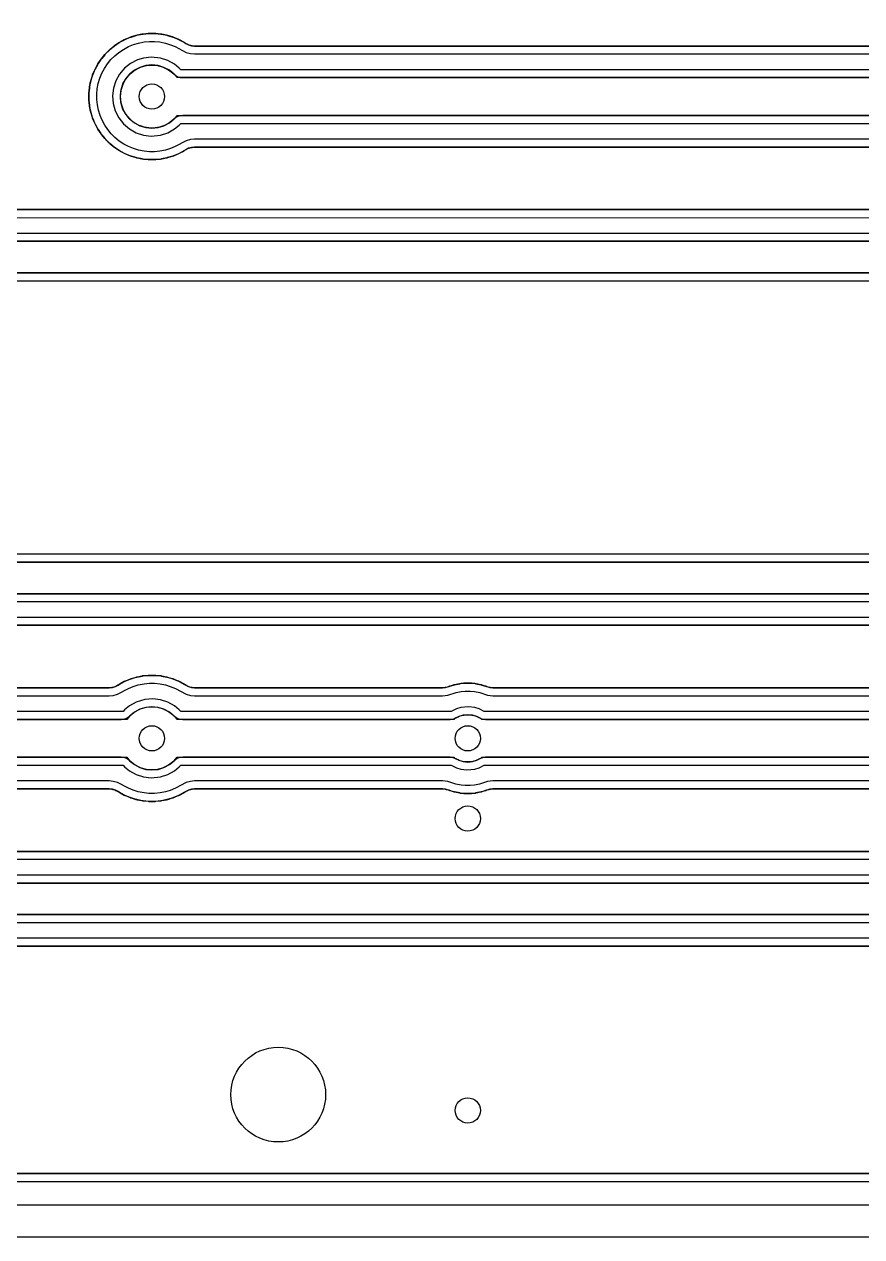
# Model space of a CAD drawing. Header units: millimetres. Extents: x -1 to 492, y -11 to 96.
# Drawn here: x 63.96 to 90.47, y -1 to 37.39 of the extents above; entities that cross this region are included whole.
import ezdxf

# ---------------------------------------------------------------- set-up
doc = ezdxf.new("R2010")
doc.units = ezdxf.units.MM
for name, color, linetype in [('ALIGN_3P0', 6, 'CONTINUOUS'), ('CLEAR_POCKET', 8, 'CONTINUOUS'), ('COPPER_REF', 9, 'CONTINUOUS'), ('DRILL_0P8', 5, 'CONTINUOUS'), ('ISO_CENTER', 1, 'CONTINUOUS'), ('OUTLINE', 7, 'CONTINUOUS')]:
    doc.layers.add(name, color=color, linetype=linetype)

msp = doc.modelspace()

# ---------------------------------------------------------------- linework, layer by layer
at = {"layer": 'ALIGN_3P0'}
msp.add_circle((72, 3.5), 1.5, dxfattribs=at)
at = {"layer": 'CLEAR_POCKET'}
for points in [[(-0.6, -1), (144.6, -1), (144.678, -0.992), (144.753, -0.97), (144.822, -0.933), (144.883, -0.883), (144.933, -0.822), (144.97, -0.753), (144.992, -0.678), (145, -0.6), (145, 94.6), (144.992, 94.678), (144.97, 94.753), (144.933, 94.822), (144.883, 94.883), (144.822, 94.933), (144.753, 94.97), (144.678, 94.992), (144.6, 95), (36.59, 95)], [(143, 92.49), (143, 1.51), (142.999, 1.49), (142.992, 1.422), (142.985, 1.384), (142.968, 1.327), (142.953, 1.291), (142.925, 1.24), (142.903, 1.207), (142.866, 1.162), (142.838, 1.134), (142.793, 1.097), (142.76, 1.075), (142.709, 1.047), (142.673, 1.032), (142.616, 1.015), (142.578, 1.008), (142.51, 1.001), (142.49, 1), (1.51, 1)], [(108.642, 36.7), (69.358, 36.7), (69.339, 36.701), (69.27, 36.708), (69.232, 36.715), (69.176, 36.732), (69.14, 36.747), (69.079, 36.78), (69.062, 36.79), (69.045, 36.801), (69.029, 36.812), (69.025, 36.814), (69.007, 36.824), (68.874, 36.895), (68.856, 36.904), (68.852, 36.906), (68.834, 36.914), (68.693, 36.972), (68.675, 36.979), (68.67, 36.981), (68.652, 36.987), (68.507, 37.031), (68.488, 37.037), (68.483, 37.038), (68.464, 37.042), (68.315, 37.072), (68.295, 37.075), (68.291, 37.076), (68.271, 37.078), (68.12, 37.093), (68.1, 37.094), (68.096, 37.095), (68.076, 37.095), (67.924, 37.095), (67.904, 37.095), (67.9, 37.094), (67.88, 37.093), (67.729, 37.078), (67.709, 37.076), (67.705, 37.075), (67.685, 37.072), (67.536, 37.042), (67.517, 37.038), (67.512, 37.037), (67.493, 37.031), (67.348, 36.987), (67.33, 36.981), (67.325, 36.979), (67.307, 36.972), (67.166, 36.914), (67.148, 36.906), (67.144, 36.904), (67.126, 36.895), (66.993, 36.824), (66.975, 36.814), (66.971, 36.812), (66.955, 36.801), (66.828, 36.717), (66.812, 36.705), (66.808, 36.703), (66.793, 36.69), (66.676, 36.594), (66.661, 36.581), (66.657, 36.578), (66.643, 36.564), (66.536, 36.457), (66.522, 36.443), (66.519, 36.439), (66.506, 36.424), (66.41, 36.307), (66.397, 36.292), (66.395, 36.288), (66.383, 36.272), (66.299, 36.145), (66.288, 36.129), (66.286, 36.125), (66.276, 36.107), (66.205, 35.974), (66.196, 35.956), (66.194, 35.952), (66.186, 35.934), (66.128, 35.793), (66.121, 35.775), (66.119, 35.77), (66.113, 35.752), (66.069, 35.607), (66.063, 35.588), (66.062, 35.583), (66.058, 35.564), (66.028, 35.415), (66.025, 35.395), (66.024, 35.391), (66.022, 35.371), (66.007, 35.22), (66.006, 35.2), (66.005, 35.196), (66.005, 35.176), (66.005, 35.024), (66.005, 35.004), (66.006, 35), (66.007, 34.98), (66.022, 34.829), (66.024, 34.809), (66.025, 34.805), (66.028, 34.785), (66.058, 34.636), (66.062, 34.617), (66.063, 34.612), (66.069, 34.593), (66.113, 34.448), (66.119, 34.43), (66.121, 34.425), (66.128, 34.407), (66.186, 34.266), (66.194, 34.248), (66.196, 34.244), (66.205, 34.226), (66.276, 34.093), (66.286, 34.075), (66.288, 34.071), (66.299, 34.055), (66.383, 33.928), (66.395, 33.912), (66.397, 33.908), (66.41, 33.893), (66.506, 33.776), (66.519, 33.761), (66.522, 33.757), (66.536, 33.743), (66.643, 33.636), (66.657, 33.622), (66.661, 33.619), (66.676, 33.606), (66.793, 33.51), (66.808, 33.497), (66.812, 33.495), (66.828, 33.483), (66.955, 33.399), (66.971, 33.388), (66.975, 33.386), (66.993, 33.376), (67.126, 33.305), (67.144, 33.296), (67.148, 33.294), (67.166, 33.286), (67.307, 33.228), (67.325, 33.221), (67.33, 33.219), (67.348, 33.213), (67.493, 33.169), (67.512, 33.163), (67.517, 33.162), (67.536, 33.158), (67.685, 33.128), (67.705, 33.125), (67.709, 33.124), (67.729, 33.122), (67.88, 33.107), (67.9, 33.106), (67.904, 33.105), (67.924, 33.105), (68.076, 33.105), (68.096, 33.105), (68.1, 33.106), (68.12, 33.107), (68.271, 33.122), (68.291, 33.124), (68.295, 33.125), (68.315, 33.128), (68.464, 33.158), (68.483, 33.162), (68.488, 33.163), (68.507, 33.169), (68.652, 33.213), (68.67, 33.219), (68.675, 33.221), (68.693, 33.228), (68.834, 33.286), (68.852, 33.294), (68.856, 33.296), (68.874, 33.305), (69.007, 33.376), (69.025, 33.386), (69.029, 33.388), (69.045, 33.399), (69.062, 33.41), (69.079, 33.42), (69.14, 33.453), (69.176, 33.468), (69.232, 33.485), (69.27, 33.492), (69.339, 33.499), (69.358, 33.5), (108.642, 33.5)], [(109.023, 34.5), (68.977, 34.5), (68.899, 34.492), (68.824, 34.47), (68.755, 34.433), (68.694, 34.383), (68.692, 34.38), (68.571, 34.281), (68.538, 34.259), (68.4, 34.185), (68.364, 34.17), (68.214, 34.125), (68.176, 34.117), (68.02, 34.102), (67.98, 34.102), (67.824, 34.117), (67.786, 34.125), (67.636, 34.17), (67.6, 34.185), (67.462, 34.259), (67.429, 34.281), (67.308, 34.38), (67.28, 34.408), (67.181, 34.529), (67.159, 34.562), (67.085, 34.7), (67.07, 34.736), (67.025, 34.886), (67.017, 34.924), (67.002, 35.08), (67.002, 35.12), (67.017, 35.276), (67.025, 35.314), (67.07, 35.464), (67.085, 35.5), (67.159, 35.638), (67.181, 35.671), (67.28, 35.792), (67.308, 35.82), (67.429, 35.919), (67.462, 35.941), (67.6, 36.015), (67.636, 36.03), (67.786, 36.075), (67.824, 36.083), (67.98, 36.098), (68.02, 36.098), (68.176, 36.083), (68.214, 36.075), (68.364, 36.03), (68.4, 36.015), (68.538, 35.941), (68.571, 35.919), (68.692, 35.82), (68.694, 35.817), (68.755, 35.767), (68.824, 35.73), (68.899, 35.708), (68.977, 35.7), (109.023, 35.7)], [(108.494, 31.52), (60.011, 31.52)], [(60.01, 30.52), (108.934, 30.52)], [(108.934, 29.52), (60.9, 29.52)], [(47.665, 20.36), (112.934, 20.36)], [(112.934, 19.36), (47.665, 19.36)], [(48.241, 18.36), (112.494, 18.36)], [(108.642, 16.38), (78.807, 16.38), (78.787, 16.381), (78.719, 16.388), (78.681, 16.395), (78.615, 16.415), (78.596, 16.422), (78.579, 16.428), (78.575, 16.43), (78.556, 16.436), (78.458, 16.466), (78.439, 16.471), (78.434, 16.473), (78.415, 16.477), (78.266, 16.506), (78.247, 16.51), (78.242, 16.511), (78.222, 16.513), (78.12, 16.523), (78.1, 16.524), (78.096, 16.525), (78.076, 16.525), (77.924, 16.525), (77.904, 16.525), (77.9, 16.524), (77.88, 16.523), (77.778, 16.513), (77.758, 16.511), (77.753, 16.51), (77.734, 16.506), (77.585, 16.477), (77.566, 16.473), (77.561, 16.471), (77.542, 16.466), (77.444, 16.436), (77.425, 16.43), (77.421, 16.428), (77.404, 16.422), (77.385, 16.415), (77.319, 16.395), (77.281, 16.388), (77.213, 16.381), (77.193, 16.38), (69.358, 16.38), (69.339, 16.381), (69.27, 16.388), (69.232, 16.395), (69.176, 16.412), (69.14, 16.427), (69.079, 16.46), (69.062, 16.47), (69.045, 16.481), (69.029, 16.492), (69.025, 16.494), (69.007, 16.504), (68.874, 16.575), (68.856, 16.584), (68.852, 16.586), (68.834, 16.594), (68.693, 16.652), (68.675, 16.659), (68.67, 16.661), (68.652, 16.667), (68.507, 16.711), (68.488, 16.717), (68.483, 16.718), (68.464, 16.722), (68.315, 16.752), (68.295, 16.755), (68.291, 16.756), (68.271, 16.758), (68.12, 16.773), (68.1, 16.774), (68.096, 16.775), (68.076, 16.775), (67.924, 16.775), (67.904, 16.775), (67.9, 16.774), (67.88, 16.773), (67.729, 16.758), (67.709, 16.756), (67.705, 16.755), (67.685, 16.752), (67.536, 16.722), (67.517, 16.718), (67.512, 16.717), (67.493, 16.711), (67.348, 16.667), (67.33, 16.661), (67.325, 16.659), (67.307, 16.652), (67.166, 16.594), (67.148, 16.586), (67.144, 16.584), (67.126, 16.575), (66.993, 16.504), (66.975, 16.494), (66.971, 16.492), (66.955, 16.481), (66.938, 16.47), (66.921, 16.46), (66.86, 16.427), (66.824, 16.412), (66.768, 16.395), (66.73, 16.388), (66.661, 16.381), (66.642, 16.38), (60.807, 16.38)], [(60.561, 15.38), (67.023, 15.38), (67.101, 15.388), (67.176, 15.41), (67.245, 15.447), (67.306, 15.497), (67.308, 15.5), (67.429, 15.599), (67.462, 15.621), (67.6, 15.695), (67.636, 15.71), (67.786, 15.755), (67.824, 15.763), (67.98, 15.778), (68.02, 15.778), (68.176, 15.763), (68.214, 15.755), (68.364, 15.71), (68.4, 15.695), (68.538, 15.621), (68.571, 15.599), (68.692, 15.5), (68.694, 15.497), (68.755, 15.447), (68.824, 15.41), (68.899, 15.388), (68.977, 15.38), (77.439, 15.38), (77.536, 15.392), (77.628, 15.427), (77.696, 15.464), (77.732, 15.479), (77.835, 15.51), (77.873, 15.518), (77.98, 15.528), (78.02, 15.528), (78.127, 15.518), (78.165, 15.51), (78.268, 15.479), (78.304, 15.464), (78.372, 15.427), (78.464, 15.392), (78.561, 15.38), (109.023, 15.38)], [(109.023, 14.18), (78.561, 14.18), (78.464, 14.168), (78.372, 14.133), (78.304, 14.096), (78.268, 14.081), (78.165, 14.05), (78.127, 14.042), (78.02, 14.032), (77.98, 14.032), (77.873, 14.042), (77.835, 14.05), (77.732, 14.081), (77.696, 14.096), (77.628, 14.133), (77.536, 14.168), (77.439, 14.18), (68.977, 14.18), (68.899, 14.172), (68.824, 14.15), (68.755, 14.113), (68.694, 14.063), (68.692, 14.06), (68.571, 13.961), (68.538, 13.939), (68.4, 13.865), (68.364, 13.85), (68.214, 13.805), (68.176, 13.797), (68.02, 13.782), (67.98, 13.782), (67.824, 13.797), (67.786, 13.805), (67.636, 13.85), (67.6, 13.865), (67.462, 13.939), (67.429, 13.961), (67.308, 14.06), (67.306, 14.063), (67.245, 14.113), (67.176, 14.15), (67.101, 14.172), (67.023, 14.18), (60.561, 14.18)], [(60.807, 13.18), (66.642, 13.18), (66.661, 13.179), (66.73, 13.172), (66.768, 13.165), (66.824, 13.148), (66.86, 13.133), (66.921, 13.1), (66.938, 13.09), (66.955, 13.079), (66.971, 13.068), (66.975, 13.066), (66.993, 13.056), (67.126, 12.985), (67.144, 12.976), (67.148, 12.974), (67.166, 12.966), (67.307, 12.908), (67.325, 12.901), (67.33, 12.899), (67.348, 12.893), (67.493, 12.849), (67.512, 12.843), (67.517, 12.842), (67.536, 12.838), (67.685, 12.808), (67.705, 12.805), (67.709, 12.804), (67.729, 12.802), (67.88, 12.787), (67.9, 12.786), (67.904, 12.785), (67.924, 12.785), (68.076, 12.785), (68.096, 12.785), (68.1, 12.786), (68.12, 12.787), (68.271, 12.802), (68.291, 12.804), (68.295, 12.805), (68.315, 12.808), (68.464, 12.838), (68.483, 12.842), (68.488, 12.843), (68.507, 12.849), (68.652, 12.893), (68.67, 12.899), (68.675, 12.901), (68.693, 12.908), (68.834, 12.966), (68.852, 12.974), (68.856, 12.976), (68.874, 12.985), (69.007, 13.056), (69.025, 13.066), (69.029, 13.068), (69.045, 13.079), (69.062, 13.09), (69.079, 13.1), (69.14, 13.133), (69.176, 13.148), (69.232, 13.165), (69.27, 13.172), (69.339, 13.179), (69.358, 13.18), (77.193, 13.18), (77.213, 13.179), (77.281, 13.172), (77.319, 13.165), (77.385, 13.145), (77.404, 13.138), (77.421, 13.132), (77.425, 13.13), (77.444, 13.124), (77.542, 13.094), (77.561, 13.089), (77.566, 13.087), (77.585, 13.083), (77.734, 13.054), (77.753, 13.05), (77.758, 13.049), (77.778, 13.047), (77.88, 13.037), (77.9, 13.036), (77.904, 13.035), (77.924, 13.035), (78.076, 13.035), (78.096, 13.035), (78.1, 13.036), (78.12, 13.037), (78.222, 13.047), (78.242, 13.049), (78.247, 13.05), (78.266, 13.054), (78.415, 13.083), (78.434, 13.087), (78.439, 13.089), (78.458, 13.094), (78.556, 13.124), (78.575, 13.13), (78.579, 13.132), (78.596, 13.138), (78.615, 13.145), (78.681, 13.165), (78.719, 13.172), (78.787, 13.179), (78.807, 13.18), (108.642, 13.18)], [(108.494, 11.2), (48.241, 11.2)], [(47.665, 10.2), (108.934, 10.2)], [(108.934, 9.2), (47.665, 9.2)], [(48.241, 8.2), (108.494, 8.2)]]:
    msp.add_lwpolyline(points, dxfattribs=at)
at = {"layer": 'COPPER_REF'}
for points in [[(1.5, 1), (142.5, 1), (142.598, 1.01), (142.691, 1.038), (142.778, 1.084), (142.854, 1.146), (142.916, 1.222), (142.962, 1.309), (142.99, 1.402), (143, 1.5), (143, 92.5)], [(108.652, 33.5), (69.348, 33.5), (69.251, 33.49), (69.157, 33.462), (69.071, 33.416), (69.037, 33.393), (69.016, 33.381), (68.865, 33.3), (68.843, 33.29), (68.684, 33.224), (68.661, 33.216), (68.497, 33.166), (68.473, 33.16), (68.305, 33.126), (68.281, 33.123), (68.11, 33.106), (68.086, 33.105), (67.914, 33.105), (67.89, 33.106), (67.719, 33.123), (67.695, 33.126), (67.527, 33.16), (67.503, 33.166), (67.339, 33.216), (67.316, 33.224), (67.157, 33.29), (67.135, 33.3), (66.984, 33.381), (66.963, 33.393), (66.82, 33.489), (66.801, 33.503), (66.668, 33.612), (66.65, 33.629), (66.529, 33.75), (66.512, 33.768), (66.403, 33.901), (66.389, 33.92), (66.293, 34.063), (66.281, 34.084), (66.2, 34.235), (66.19, 34.257), (66.124, 34.416), (66.116, 34.439), (66.066, 34.603), (66.06, 34.627), (66.026, 34.795), (66.023, 34.819), (66.006, 34.99), (66.005, 35.014), (66.005, 35.186), (66.006, 35.21), (66.023, 35.381), (66.026, 35.405), (66.06, 35.573), (66.066, 35.597), (66.116, 35.761), (66.124, 35.784), (66.19, 35.943), (66.2, 35.965), (66.281, 36.116), (66.293, 36.137), (66.389, 36.28), (66.403, 36.299), (66.512, 36.432), (66.529, 36.45), (66.65, 36.571), (66.668, 36.588), (66.801, 36.697), (66.82, 36.711), (66.963, 36.807), (66.984, 36.819), (67.135, 36.9), (67.157, 36.91), (67.316, 36.976), (67.339, 36.984), (67.503, 37.034), (67.527, 37.04), (67.695, 37.074), (67.719, 37.077), (67.89, 37.094), (67.914, 37.095), (68.086, 37.095), (68.11, 37.094), (68.281, 37.077), (68.305, 37.074), (68.473, 37.04), (68.497, 37.034), (68.661, 36.984), (68.684, 36.976), (68.843, 36.91), (68.865, 36.9), (69.016, 36.819), (69.037, 36.807), (69.071, 36.784), (69.157, 36.738), (69.251, 36.71), (69.348, 36.7), (108.652, 36.7)], [(109.205, 35.7), (68.795, 35.7), (68.707, 35.807), (68.556, 35.931), (68.383, 36.024), (68.195, 36.081), (68, 36.1), (67.805, 36.081), (67.617, 36.024), (67.444, 35.931), (67.293, 35.807), (67.169, 35.656), (67.076, 35.483), (67.019, 35.295), (67, 35.1), (67.019, 34.905), (67.076, 34.717), (67.169, 34.544), (67.293, 34.393), (67.444, 34.269), (67.617, 34.176), (67.805, 34.119), (68, 34.1), (68.195, 34.119), (68.383, 34.176), (68.556, 34.269), (68.707, 34.393), (68.795, 34.5), (109.205, 34.5)], [(60.006, 31.52), (108.505, 31.52)], [(134.592, 30.52), (110.861, 30.52), (110.831, 30.576), (110.707, 30.727), (110.556, 30.851), (110.383, 30.944), (110.195, 31.001), (110, 31.02), (109.805, 31.001), (109.617, 30.944), (109.444, 30.851), (109.293, 30.727), (109.169, 30.576), (109.139, 30.52), (60, 30.52)], [(60.5, 29.52), (109.139, 29.52), (109.169, 29.464), (109.293, 29.313), (109.444, 29.189), (109.617, 29.096), (109.805, 29.039), (110, 29.02), (110.195, 29.039), (110.383, 29.096), (110.556, 29.189), (110.707, 29.313), (110.831, 29.464), (110.861, 29.52), (134.592, 29.52)], [(134.592, 20.36), (114.861, 20.36), (114.831, 20.416), (114.707, 20.567), (114.556, 20.691), (114.383, 20.784), (114.195, 20.841), (114, 20.86), (113.805, 20.841), (113.617, 20.784), (113.444, 20.691), (113.293, 20.567), (113.169, 20.416), (113.139, 20.36), (47.408, 20.36)], [(47.408, 19.36), (113.139, 19.36), (113.169, 19.304), (113.293, 19.153), (113.444, 19.029), (113.617, 18.936), (113.805, 18.879), (114, 18.86), (114.195, 18.879), (114.383, 18.936), (114.556, 19.029), (114.707, 19.153), (114.831, 19.304), (114.861, 19.36), (134.592, 19.36)], [(112.505, 18.36), (48.23, 18.36)], [(60.797, 16.38), (66.652, 16.38), (66.749, 16.39), (66.843, 16.418), (66.929, 16.464), (66.963, 16.487), (66.984, 16.499), (67.135, 16.58), (67.157, 16.59), (67.316, 16.656), (67.339, 16.664), (67.503, 16.714), (67.527, 16.72), (67.695, 16.754), (67.719, 16.757), (67.89, 16.774), (67.914, 16.775), (68.086, 16.775), (68.11, 16.774), (68.281, 16.757), (68.305, 16.754), (68.473, 16.72), (68.497, 16.714), (68.661, 16.664), (68.684, 16.656), (68.843, 16.59), (68.865, 16.58), (69.016, 16.499), (69.037, 16.487), (69.071, 16.464), (69.157, 16.418), (69.251, 16.39), (69.348, 16.38), (77.203, 16.38), (77.3, 16.39), (77.394, 16.418), (77.411, 16.425), (77.434, 16.433), (77.552, 16.469), (77.575, 16.475), (77.744, 16.508), (77.768, 16.512), (77.89, 16.524), (77.914, 16.525), (78.086, 16.525), (78.11, 16.524), (78.232, 16.512), (78.256, 16.508), (78.425, 16.475), (78.448, 16.469), (78.566, 16.433), (78.589, 16.425), (78.606, 16.418), (78.7, 16.39), (78.797, 16.38), (108.652, 16.38)], [(109.205, 15.38), (78.445, 15.38), (78.417, 15.404), (78.287, 15.473), (78.146, 15.516), (78, 15.53), (77.854, 15.516), (77.713, 15.473), (77.583, 15.404), (77.555, 15.38), (68.795, 15.38), (68.707, 15.487), (68.556, 15.611), (68.383, 15.704), (68.195, 15.761), (68, 15.78), (67.805, 15.761), (67.617, 15.704), (67.444, 15.611), (67.293, 15.487), (67.205, 15.38), (60.445, 15.38)], [(60.445, 14.18), (67.205, 14.18), (67.293, 14.073), (67.444, 13.949), (67.617, 13.856), (67.805, 13.799), (68, 13.78), (68.195, 13.799), (68.383, 13.856), (68.556, 13.949), (68.707, 14.073), (68.795, 14.18), (77.555, 14.18), (77.583, 14.156), (77.713, 14.087), (77.854, 14.044), (78, 14.03), (78.146, 14.044), (78.287, 14.087), (78.417, 14.156), (78.445, 14.18), (109.205, 14.18)], [(108.652, 13.18), (78.797, 13.18), (78.7, 13.17), (78.606, 13.142), (78.589, 13.135), (78.566, 13.127), (78.448, 13.091), (78.425, 13.085), (78.256, 13.052), (78.232, 13.048), (78.11, 13.036), (78.086, 13.035), (77.914, 13.035), (77.89, 13.036), (77.768, 13.048), (77.744, 13.052), (77.575, 13.085), (77.552, 13.091), (77.434, 13.127), (77.411, 13.135), (77.394, 13.142), (77.3, 13.17), (77.203, 13.18), (69.348, 13.18), (69.251, 13.17), (69.157, 13.142), (69.071, 13.096), (69.037, 13.073), (69.016, 13.061), (68.865, 12.98), (68.843, 12.97), (68.684, 12.904), (68.661, 12.896), (68.497, 12.846), (68.473, 12.84), (68.305, 12.806), (68.281, 12.803), (68.11, 12.786), (68.086, 12.785), (67.914, 12.785), (67.89, 12.786), (67.719, 12.803), (67.695, 12.806), (67.527, 12.84), (67.503, 12.846), (67.339, 12.896), (67.316, 12.904), (67.157, 12.97), (67.135, 12.98), (66.984, 13.061), (66.963, 13.073), (66.929, 13.096), (66.843, 13.142), (66.749, 13.17), (66.652, 13.18), (60.797, 13.18)], [(48.23, 11.2), (108.505, 11.2)], [(134.592, 10.2), (110.861, 10.2), (110.831, 10.256), (110.707, 10.407), (110.556, 10.531), (110.383, 10.624), (110.195, 10.681), (110, 10.7), (109.805, 10.681), (109.617, 10.624), (109.444, 10.531), (109.293, 10.407), (109.169, 10.256), (109.139, 10.2), (47.408, 10.2)], [(47.408, 9.2), (109.139, 9.2), (109.169, 9.144), (109.293, 8.993), (109.444, 8.869), (109.617, 8.776), (109.805, 8.719), (110, 8.7), (110.195, 8.719), (110.383, 8.776), (110.556, 8.869), (110.707, 8.993), (110.831, 9.144), (110.861, 9.2), (134.592, 9.2)], [(108.505, 8.2), (48.23, 8.2)]]:
    msp.add_lwpolyline(points, dxfattribs=at)
at = {"layer": 'DRILL_0P8'}
for centre in [(68, 35.1), (68, 14.78), (78, 14.78), (78, 12.24), (78, 3)]:
    msp.add_circle(centre, 0.4, dxfattribs=at)
at = {"layer": 'ISO_CENTER'}
for points in [[(1.5, 0.75), (142.5, 0.75), (142.622, 0.761), (142.764, 0.799), (142.936, 0.891), (143.047, 0.988), (143.109, 1.064), (143.182, 1.191), (143.23, 1.33), (143.25, 1.5), (143.249, 92.525)], [(108.652, 33.75), (69.348, 33.75), (69.226, 33.739), (69.084, 33.701), (68.741, 33.518), (68.594, 33.457), (68.43, 33.407), (68.25, 33.371), (68.08, 33.355), (67.92, 33.355), (67.75, 33.371), (67.581, 33.404), (67.417, 33.453), (67.259, 33.518), (67.107, 33.598), (66.964, 33.693), (66.831, 33.801), (66.71, 33.922), (66.6, 34.054), (66.505, 34.197), (66.423, 34.348), (66.357, 34.506), (66.307, 34.67), (66.273, 34.838), (66.255, 35.008), (66.255, 35.18), (66.271, 35.35), (66.304, 35.519), (66.353, 35.683), (66.418, 35.841), (66.498, 35.993), (66.593, 36.136), (66.701, 36.269), (66.822, 36.39), (66.954, 36.5), (67.097, 36.595), (67.259, 36.682), (67.417, 36.747), (67.581, 36.796), (67.75, 36.829), (67.92, 36.845), (68.08, 36.845), (68.25, 36.829), (68.43, 36.793), (68.594, 36.743), (68.741, 36.682), (69.084, 36.499), (69.226, 36.461), (69.348, 36.45), (108.652, 36.45)], [(109.087, 35.95), (68.913, 35.95), (68.866, 36), (68.714, 36.125), (68.501, 36.244), (68.268, 36.32), (67.975, 36.349), (67.732, 36.32), (67.545, 36.263), (67.327, 36.152), (67.134, 36), (66.975, 35.814), (66.856, 35.601), (66.78, 35.368), (66.751, 35.125), (66.77, 34.88), (66.837, 34.645), (66.948, 34.427), (67.1, 34.234), (67.286, 34.075), (67.499, 33.956), (67.732, 33.88), (67.975, 33.851), (68.268, 33.88), (68.501, 33.956), (68.714, 34.075), (68.866, 34.2), (68.913, 34.25), (109.087, 34.25)], [(59.923, 31.266), (108.505, 31.27), (108.637, 31.283), (108.79, 31.327), (108.93, 31.403), (109.107, 31.522), (109.259, 31.602), (109.417, 31.667), (109.57, 31.713), (109.738, 31.747), (109.92, 31.765), (110.092, 31.765), (110.262, 31.747), (110.43, 31.713), (110.583, 31.667), (110.741, 31.602), (110.893, 31.522), (111.07, 31.403), (111.21, 31.327), (111.363, 31.283), (111.495, 31.27), (133.77, 31.27)], [(134.425, 30.77), (110.995, 30.77), (110.866, 30.92), (110.714, 31.045), (110.501, 31.164), (110.268, 31.24), (110.025, 31.269), (109.732, 31.24), (109.499, 31.164), (109.286, 31.045), (109.134, 30.92), (109.005, 30.77), (60, 30.77)], [(60.75, 29.27), (109.005, 29.27), (109.134, 29.12), (109.286, 28.995), (109.499, 28.876), (109.732, 28.8), (109.975, 28.771), (110.268, 28.8), (110.501, 28.876), (110.714, 28.995), (110.866, 29.12), (110.995, 29.27), (134.425, 29.27)], [(134.425, 20.61), (114.995, 20.61), (114.866, 20.76), (114.714, 20.885), (114.501, 21.004), (114.268, 21.08), (114.025, 21.109), (113.732, 21.08), (113.499, 21.004), (113.286, 20.885), (113.134, 20.76), (113.005, 20.61), (47.575, 20.61)], [(47.575, 19.11), (113.005, 19.11), (113.134, 18.96), (113.286, 18.835), (113.499, 18.716), (113.732, 18.64), (113.975, 18.611), (114.268, 18.64), (114.501, 18.716), (114.714, 18.835), (114.866, 18.96), (114.995, 19.11), (134.425, 19.11)], [(133.77, 18.61), (115.495, 18.61), (115.363, 18.597), (115.21, 18.553), (115.07, 18.477), (114.893, 18.358), (114.741, 18.278), (114.583, 18.213), (114.419, 18.164), (114.262, 18.133), (114.08, 18.115), (113.908, 18.115), (113.738, 18.133), (113.581, 18.164), (113.417, 18.213), (113.259, 18.278), (113.107, 18.358), (112.93, 18.477), (112.79, 18.553), (112.637, 18.597), (112.505, 18.61), (48.203, 18.608)], [(60.797, 16.13), (66.652, 16.13), (66.774, 16.141), (66.916, 16.179), (67.259, 16.362), (67.406, 16.423), (67.57, 16.473), (67.75, 16.509), (67.92, 16.525), (68.08, 16.525), (68.262, 16.507), (68.43, 16.473), (68.583, 16.427), (68.752, 16.357), (69.084, 16.179), (69.226, 16.141), (69.348, 16.13), (77.203, 16.13), (77.373, 16.15), (77.63, 16.231), (77.786, 16.262), (77.92, 16.275), (78.08, 16.275), (78.214, 16.262), (78.382, 16.228), (78.627, 16.15), (78.797, 16.13), (108.652, 16.13)], [(109.087, 15.63), (78.523, 15.63), (78.36, 15.712), (78.219, 15.755), (78.025, 15.779), (77.781, 15.755), (77.64, 15.712), (77.477, 15.63), (68.913, 15.63), (68.866, 15.68), (68.714, 15.805), (68.501, 15.924), (68.268, 16), (68.025, 16.029), (67.78, 16.01), (67.499, 15.924), (67.286, 15.805), (67.134, 15.68), (67.087, 15.63), (60.523, 15.63)], [(60.523, 13.93), (67.087, 13.93), (67.134, 13.88), (67.286, 13.755), (67.499, 13.636), (67.732, 13.56), (67.975, 13.531), (68.268, 13.56), (68.501, 13.636), (68.714, 13.755), (68.866, 13.88), (68.913, 13.93), (77.477, 13.93), (77.64, 13.848), (77.781, 13.805), (77.975, 13.781), (78.219, 13.805), (78.36, 13.848), (78.523, 13.93), (109.087, 13.93)], [(108.652, 13.43), (78.797, 13.43), (78.627, 13.41), (78.37, 13.329), (78.214, 13.298), (78.08, 13.285), (77.92, 13.285), (77.786, 13.298), (77.618, 13.332), (77.373, 13.41), (77.203, 13.43), (69.348, 13.43), (69.226, 13.419), (69.084, 13.381), (68.752, 13.203), (68.583, 13.133), (68.43, 13.087), (68.262, 13.053), (68.08, 13.035), (67.908, 13.035), (67.75, 13.051), (67.57, 13.087), (67.406, 13.137), (67.259, 13.198), (66.916, 13.381), (66.774, 13.419), (66.652, 13.43), (60.797, 13.43)], [(48.23, 10.95), (108.505, 10.95), (108.637, 10.963), (108.79, 11.007), (108.93, 11.083), (109.107, 11.202), (109.259, 11.282), (109.417, 11.347), (109.581, 11.396), (109.738, 11.427), (109.92, 11.445), (110.092, 11.445), (110.262, 11.427), (110.419, 11.396), (110.583, 11.347), (110.741, 11.282), (110.893, 11.202), (111.07, 11.083), (111.21, 11.007), (111.363, 10.963), (111.495, 10.95), (133.77, 10.95)], [(134.425, 10.45), (110.995, 10.45), (110.866, 10.6), (110.714, 10.725), (110.501, 10.844), (110.268, 10.92), (110.025, 10.949), (109.78, 10.93), (109.499, 10.844), (109.286, 10.725), (109.134, 10.6), (109.005, 10.45), (47.575, 10.45)], [(47.575, 8.95), (109.005, 8.95), (109.134, 8.8), (109.286, 8.675), (109.499, 8.556), (109.732, 8.48), (109.975, 8.451), (110.22, 8.47), (110.501, 8.556), (110.714, 8.675), (110.866, 8.8), (110.995, 8.95), (134.425, 8.95)], [(133.77, 8.45), (111.495, 8.45), (111.363, 8.437), (111.21, 8.393), (111.07, 8.317), (110.893, 8.198), (110.741, 8.118), (110.583, 8.053), (110.419, 8.004), (110.262, 7.973), (110.08, 7.955), (109.908, 7.955), (109.75, 7.971), (109.581, 8.004), (109.417, 8.053), (109.259, 8.118), (109.107, 8.198), (108.93, 8.317), (108.79, 8.393), (108.637, 8.437), (108.505, 8.45), (48.23, 8.45)]]:
    msp.add_lwpolyline(points, dxfattribs=at)
at = {"layer": 'OUTLINE'}
msp.add_lwpolyline([(0, 0), (0, 94), (144, 94), (144, 0)], close=True, dxfattribs=at)

doc.saveas('drawing.dxf')
